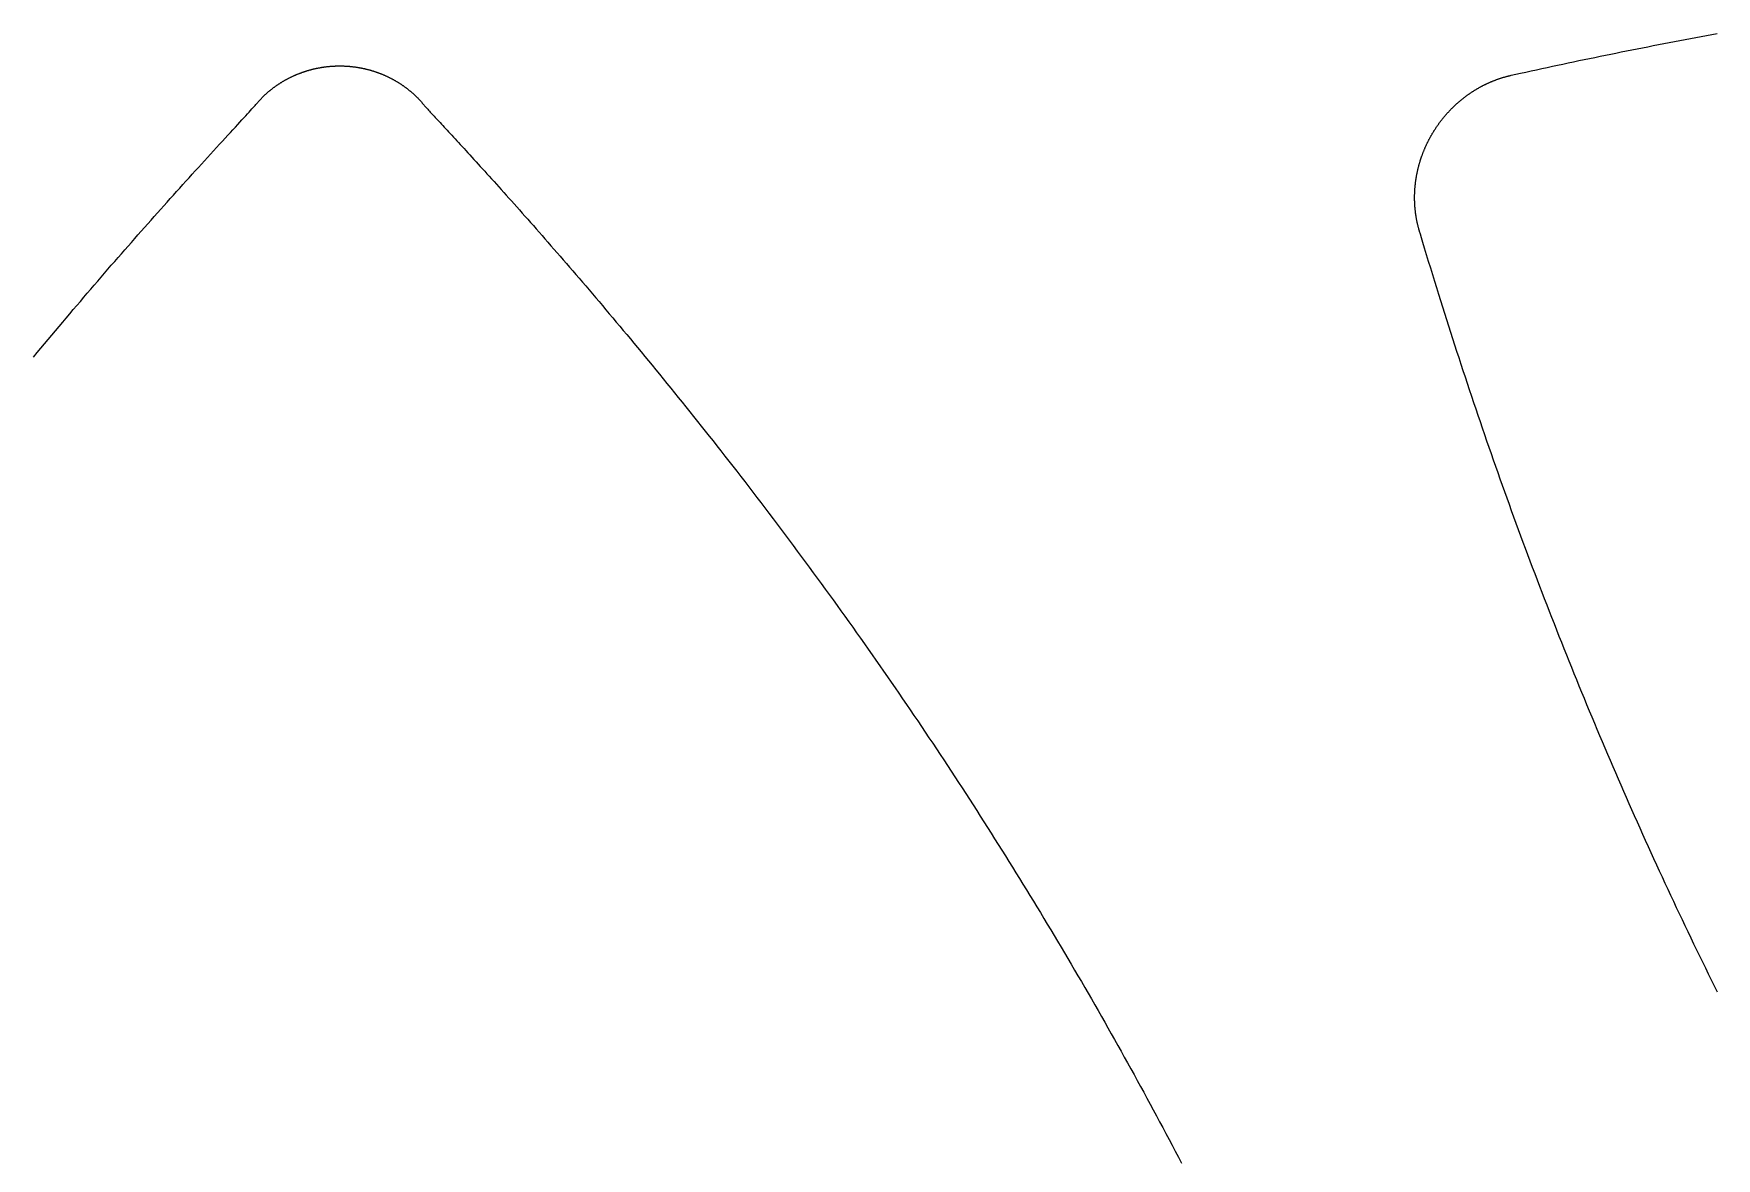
# Model space of a CAD drawing. Extents: x -3 to 136, y 0 to 121.
# Drawn here: x 64.42 to 76.81, y 46 to 54.29 of the extents above; entities that cross this region are included whole.
import ezdxf

# ---------------------------------------------------------------- set-up
doc = ezdxf.new("R2010")
doc.units = 0
doc.layers.get('0').update_dxf_attribs({"linetype": 'CONTINUOUS'})

msp = doc.modelspace()

# ---------------------------------------------------------------- linework, layer by layer
for points in [[(75.299, 53.9793, 0), (75.368, 53.9947, 0), (75.4074, 54.0034, 0), (75.4463, 54.0119, 0), (75.4852, 54.0204, 0), (75.5243, 54.029, 0), (75.5634, 54.0374, 0), (75.6025, 54.0458, 0), (75.6415, 54.0542, 0), (75.6805, 54.0626, 0), (75.7195, 54.0708, 0), (75.7585, 54.0791, 0), (75.7975, 54.0873, 0), (75.8365, 54.0954, 0), (75.8755, 54.1036, 0), (75.9146, 54.1117, 0), (75.9537, 54.1197, 0), (75.9928, 54.1277, 0), (76.0319, 54.1357, 0), (76.071, 54.1436, 0), (76.1101, 54.1515, 0), (76.1492, 54.1593, 0), (76.1884, 54.1671, 0), (76.2275, 54.1749, 0), (76.2666, 54.1826, 0), (76.3057, 54.1903, 0), (76.3449, 54.1979, 0), (76.384, 54.2055, 0), (76.4232, 54.2131, 0), (76.4623, 54.2206, 0), (76.5015, 54.228, 0), (76.5406, 54.2354, 0), (76.5798, 54.2428, 0), (76.619, 54.2502, 0), (76.6582, 54.2574, 0), (76.6973, 54.2647, 0), (76.7365, 54.2719, 0), (76.7757, 54.2791, 0), (76.815, 54.2862, 0)], [(66.0594, 53.7694, 0), (66.0617, 53.7722, 0), (66.0641, 53.7749, 0), (66.0665, 53.7777, 0), (66.0688, 53.7804, 0), (66.0712, 53.7832, 0), (66.0736, 53.7859, 0), (66.0761, 53.7886, 0), (66.0785, 53.7913, 0), (66.0809, 53.794, 0), (66.0834, 53.7967, 0), (66.0859, 53.7993, 0), (66.0883, 53.802, 0), (66.0908, 53.8046, 0), (66.0933, 53.8072, 0), (66.0959, 53.8098, 0), (66.0984, 53.8124, 0), (66.1009, 53.815, 0), (66.1035, 53.8176, 0), (66.1061, 53.8201, 0), (66.1087, 53.8227, 0), (66.1113, 53.8252, 0), (66.1139, 53.8278, 0), (66.1165, 53.8303, 0), (66.1191, 53.8328, 0), (66.1218, 53.8352, 0), (66.1244, 53.8377, 0), (66.1271, 53.8402, 0), (66.1298, 53.8426, 0), (66.1325, 53.8451, 0), (66.1352, 53.8475, 0), (66.1379, 53.8499, 0), (66.1406, 53.8523, 0), (66.1433, 53.8547, 0), (66.1461, 53.857, 0), (66.1489, 53.8594, 0), (66.1516, 53.8617, 0), (66.1544, 53.8641, 0), (66.1572, 53.8664, 0), (66.16, 53.8687, 0), (66.1628, 53.871, 0), (66.1657, 53.8732, 0), (66.1685, 53.8755, 0), (66.1713, 53.8778, 0), (66.1742, 53.88, 0), (66.1771, 53.8822, 0), (66.18, 53.8844, 0), (66.1828, 53.8866, 0), (66.1857, 53.8888, 0), (66.1887, 53.891, 0), (66.1916, 53.8931, 0), (66.1945, 53.8953, 0), (66.1975, 53.8974, 0), (66.2004, 53.8995, 0), (66.2034, 53.9016, 0), (66.2064, 53.9037, 0), (66.2093, 53.9058, 0), (66.2123, 53.9078, 0), (66.2153, 53.9099, 0), (66.2184, 53.9119, 0), (66.2214, 53.9139, 0), (66.2244, 53.916, 0), (66.2275, 53.9179, 0), (66.2305, 53.9199, 0), (66.2336, 53.9219, 0), (66.2366, 53.9238, 0), (66.2397, 53.9258, 0), (66.2428, 53.9277, 0), (66.2459, 53.9296, 0), (66.249, 53.9315, 0), (66.2521, 53.9334, 0), (66.2552, 53.9352, 0), (66.2584, 53.9371, 0), (66.2615, 53.9389, 0), (66.2647, 53.9407, 0), (66.2678, 53.9425, 0), (66.271, 53.9443, 0), (66.2741, 53.9461, 0), (66.2773, 53.9479, 0), (66.2805, 53.9496, 0), (66.2837, 53.9513, 0), (66.2869, 53.953, 0), (66.2901, 53.9547, 0), (66.2933, 53.9564, 0), (66.2966, 53.9581, 0), (66.2998, 53.9598, 0), (66.303, 53.9614, 0), (66.3063, 53.963, 0), (66.3095, 53.9647, 0), (66.3128, 53.9662, 0), (66.3161, 53.9678, 0), (66.3193, 53.9694, 0), (66.3226, 53.971, 0), (66.3259, 53.9725, 0), (66.3292, 53.974, 0), (66.3325, 53.9755, 0), (66.3358, 53.977, 0), (66.3391, 53.9785, 0), (66.3425, 53.98, 0), (66.3458, 53.9814, 0), (66.3491, 53.9829, 0), (66.3525, 53.9843, 0), (66.3558, 53.9857, 0), (66.3592, 53.9871, 0), (66.3625, 53.9884, 0), (66.3659, 53.9898, 0), (66.3693, 53.9911, 0), (66.3727, 53.9925, 0), (66.376, 53.9938, 0), (66.3794, 53.9951, 0), (66.3828, 53.9964, 0), (66.3862, 53.9976, 0), (66.3897, 53.9989, 0), (66.3931, 54.0001, 0), (66.3965, 54.0014, 0), (66.3999, 54.0026, 0), (66.4034, 54.0038, 0), (66.4068, 54.0049, 0), (66.4102, 54.0061, 0), (66.4137, 54.0072, 0), (66.4172, 54.0084, 0), (66.4206, 54.0095, 0), (66.4241, 54.0106, 0), (66.4276, 54.0117, 0), (66.431, 54.0128, 0), (66.4345, 54.0138, 0), (66.438, 54.0148, 0), (66.4415, 54.0159, 0), (66.445, 54.0169, 0), (66.4485, 54.0179, 0), (66.452, 54.0189, 0), (66.4555, 54.0198, 0), (66.459, 54.0208, 0), (66.4625, 54.0217, 0), (66.466, 54.0226, 0), (66.4696, 54.0235, 0), (66.4731, 54.0244, 0), (66.4766, 54.0253, 0), (66.4802, 54.0261, 0), (66.4837, 54.0269, 0), (66.4872, 54.0278, 0), (66.4908, 54.0286, 0), (66.4943, 54.0294, 0), (66.4979, 54.0301, 0), (66.5014, 54.0309, 0), (66.505, 54.0316, 0), (66.5085, 54.0324, 0), (66.5121, 54.0331, 0), (66.5157, 54.0338, 0), (66.5192, 54.0344, 0), (66.5228, 54.0351, 0), (66.5264, 54.0357, 0), (66.53, 54.0364, 0), (66.5335, 54.037, 0), (66.5371, 54.0376, 0), (66.5407, 54.0382, 0), (66.5443, 54.0387, 0), (66.5479, 54.0393, 0), (66.5515, 54.0398, 0), (66.5551, 54.0404, 0), (66.5586, 54.0409, 0), (66.5622, 54.0414, 0), (66.5658, 54.0418, 0), (66.5694, 54.0423, 0), (66.573, 54.0427, 0), (66.5766, 54.0432, 0), (66.5803, 54.0436, 0), (66.5839, 54.044, 0), (66.5875, 54.0443, 0), (66.5911, 54.0447, 0), (66.5947, 54.0451, 0), (66.5983, 54.0454, 0), (66.6019, 54.0457, 0), (66.6055, 54.046, 0), (66.6092, 54.0463, 0), (66.6128, 54.0466, 0), (66.6164, 54.0468, 0), (66.62, 54.047, 0), (66.6236, 54.0473, 0), (66.6273, 54.0475, 0), (66.6309, 54.0477, 0), (66.6345, 54.0478, 0), (66.6381, 54.048, 0), (66.6418, 54.0481, 0), (66.6454, 54.0483, 0), (66.649, 54.0484, 0), (66.6526, 54.0485, 0), (66.6563, 54.0485, 0), (66.6599, 54.0486, 0), (66.6635, 54.0486, 0), (66.6672, 54.0487, 0), (66.6708, 54.0487, 0), (66.6744, 54.0487, 0), (66.6781, 54.0487, 0), (66.6817, 54.0486, 0), (66.6853, 54.0486, 0), (66.689, 54.0485, 0), (66.6926, 54.0484, 0), (66.6962, 54.0484, 0), (66.6999, 54.0482, 0), (66.7035, 54.0481, 0), (66.7071, 54.048, 0), (66.7107, 54.0478, 0), (66.7144, 54.0476, 0), (66.718, 54.0474, 0), (66.7216, 54.0472, 0), (66.7253, 54.047, 0), (66.7289, 54.0468, 0), (66.7325, 54.0465, 0), (66.7361, 54.0462, 0), (66.7398, 54.046, 0), (66.7434, 54.0457, 0), (66.747, 54.0453, 0), (66.7506, 54.045, 0), (66.7543, 54.0446, 0), (66.7579, 54.0443, 0), (66.7615, 54.0439, 0), (66.7651, 54.0435, 0), (66.7687, 54.0431, 0), (66.7724, 54.0426, 0), (66.776, 54.0422, 0), (66.7796, 54.0417, 0), (66.7832, 54.0413, 0), (66.7868, 54.0408, 0), (66.7904, 54.0403, 0), (66.794, 54.0397, 0), (66.7976, 54.0392, 0), (66.8012, 54.0386, 0), (66.8048, 54.0381, 0), (66.8084, 54.0375, 0), (66.8119, 54.0369, 0), (66.8155, 54.0363, 0), (66.8191, 54.0356, 0), (66.8227, 54.035, 0), (66.8262, 54.0343, 0), (66.8298, 54.0336, 0), (66.8334, 54.0329, 0), (66.8369, 54.0322, 0), (66.8405, 54.0315, 0), (66.844, 54.0307, 0), (66.8476, 54.03, 0), (66.8511, 54.0292, 0), (66.8547, 54.0284, 0), (66.8582, 54.0276, 0), (66.8618, 54.0268, 0), (66.8653, 54.0259, 0), (66.8688, 54.0251, 0), (66.8723, 54.0242, 0), (66.8759, 54.0233, 0), (66.8794, 54.0224, 0), (66.8829, 54.0215, 0), (66.8864, 54.0206, 0), (66.8899, 54.0196, 0), (66.8934, 54.0187, 0), (66.8969, 54.0177, 0), (66.9004, 54.0167, 0), (66.9039, 54.0157, 0), (66.9073, 54.0147, 0), (66.9108, 54.0136, 0), (66.9143, 54.0126, 0), (66.9178, 54.0115, 0), (66.9212, 54.0104, 0), (66.9247, 54.0093, 0), (66.9281, 54.0082, 0), (66.9316, 54.0071, 0), (66.935, 54.0059, 0), (66.9385, 54.0048, 0), (66.9419, 54.0036, 0), (66.9453, 54.0024, 0), (66.9487, 54.0012, 0), (66.9521, 54, 0), (66.9556, 53.9987, 0), (66.959, 53.9975, 0), (66.9624, 53.9962, 0), (66.9658, 53.9949, 0), (66.9691, 53.9936, 0), (66.9725, 53.9923, 0), (66.9759, 53.991, 0), (66.9793, 53.9896, 0), (66.9826, 53.9883, 0), (66.986, 53.9869, 0), (66.9893, 53.9855, 0), (66.9927, 53.9841, 0), (66.996, 53.9827, 0), (66.9994, 53.9812, 0), (67.0027, 53.9798, 0), (67.006, 53.9783, 0), (67.0093, 53.9768, 0), (67.0126, 53.9753, 0), (67.0159, 53.9738, 0), (67.0192, 53.9723, 0), (67.0225, 53.9708, 0), (67.0258, 53.9692, 0), (67.0291, 53.9676, 0), (67.0323, 53.9661, 0), (67.0356, 53.9645, 0), (67.0389, 53.9628, 0), (67.0421, 53.9612, 0), (67.0453, 53.9596, 0), (67.0486, 53.9579, 0), (67.0518, 53.9562, 0), (67.055, 53.9545, 0), (67.0582, 53.9528, 0), (67.0614, 53.9511, 0), (67.0646, 53.9494, 0), (67.0678, 53.9476, 0), (67.071, 53.9459, 0), (67.0742, 53.9441, 0), (67.0773, 53.9423, 0), (67.0805, 53.9405, 0), (67.0836, 53.9387, 0), (67.0868, 53.9368, 0), (67.0899, 53.935, 0), (67.093, 53.9331, 0), (67.0961, 53.9312, 0), (67.0992, 53.9294, 0), (67.1023, 53.9274, 0), (67.1054, 53.9255, 0), (67.1085, 53.9236, 0), (67.1115, 53.9216, 0), (67.1146, 53.9197, 0), (67.1176, 53.9177, 0), (67.1207, 53.9157, 0), (67.1237, 53.9137, 0), (67.1267, 53.9117, 0), (67.1297, 53.9097, 0), (67.1327, 53.9076, 0), (67.1357, 53.9056, 0), (67.1387, 53.9035, 0), (67.1416, 53.9014, 0), (67.1446, 53.8993, 0), (67.1475, 53.8972, 0), (67.1505, 53.8951, 0), (67.1534, 53.8929, 0), (67.1563, 53.8908, 0), (67.1592, 53.8886, 0), (67.1621, 53.8864, 0), (67.165, 53.8843, 0), (67.1679, 53.882, 0), (67.1707, 53.8798, 0), (67.1736, 53.8776, 0), (67.1764, 53.8753, 0), (67.1793, 53.8731, 0), (67.1821, 53.8708, 0), (67.1849, 53.8685, 0), (67.1877, 53.8662, 0), (67.1905, 53.8639, 0), (67.1933, 53.8616, 0), (67.196, 53.8593, 0), (67.1988, 53.8569, 0), (67.2015, 53.8545, 0), (67.2043, 53.8522, 0), (67.207, 53.8498, 0), (67.2097, 53.8474, 0), (67.2124, 53.8449, 0), (67.2151, 53.8425, 0), (67.2178, 53.8401, 0), (67.2204, 53.8376, 0), (67.2231, 53.8352, 0), (67.2257, 53.8327, 0), (67.2283, 53.8302, 0), (67.231, 53.8277, 0), (67.2336, 53.8252, 0), (67.2361, 53.8226, 0), (67.2387, 53.8201, 0), (67.2413, 53.8175, 0), (67.2438, 53.815, 0), (67.2464, 53.8124, 0), (67.2489, 53.8098, 0), (67.2514, 53.8072, 0), (67.2539, 53.8046, 0), (67.2564, 53.8019, 0), (67.2589, 53.7993, 0), (67.2614, 53.7966, 0), (67.2638, 53.794, 0), (67.2663, 53.7913, 0), (67.2687, 53.7886, 0), (67.2711, 53.7859, 0), (67.2735, 53.7832, 0), (67.2759, 53.7804, 0), (67.2783, 53.7777, 0), (67.2806, 53.7749, 0), (67.283, 53.7722, 0), (67.2853, 53.7694, 0)], [(74.6245, 52.8299, 0), (74.6234, 52.8336, 0), (74.6223, 52.8373, 0), (74.6212, 52.8411, 0), (74.6201, 52.8448, 0), (74.619, 52.8485, 0), (74.618, 52.8523, 0), (74.617, 52.856, 0), (74.616, 52.8598, 0), (74.615, 52.8636, 0), (74.6141, 52.8673, 0), (74.6131, 52.8711, 0), (74.6122, 52.8749, 0), (74.6113, 52.8787, 0), (74.6104, 52.8825, 0), (74.6095, 52.8862, 0), (74.6087, 52.89, 0), (74.6078, 52.8938, 0), (74.607, 52.8976, 0), (74.6062, 52.9014, 0), (74.6054, 52.9053, 0), (74.6046, 52.9091, 0), (74.6039, 52.9129, 0), (74.6031, 52.9167, 0), (74.6024, 52.9205, 0), (74.6017, 52.9243, 0), (74.6011, 52.9282, 0), (74.6004, 52.932, 0), (74.5997, 52.9358, 0), (74.5991, 52.9397, 0), (74.5985, 52.9435, 0), (74.5979, 52.9474, 0), (74.5973, 52.9512, 0), (74.5968, 52.9551, 0), (74.5962, 52.9589, 0), (74.5957, 52.9628, 0), (74.5952, 52.9666, 0), (74.5947, 52.9705, 0), (74.5943, 52.9744, 0), (74.5938, 52.9782, 0), (74.5934, 52.9821, 0), (74.5929, 52.986, 0), (74.5925, 52.9898, 0), (74.5922, 52.9937, 0), (74.5918, 52.9976, 0), (74.5914, 53.0014, 0), (74.5911, 53.0053, 0), (74.5908, 53.0092, 0), (74.5905, 53.0131, 0), (74.5902, 53.017, 0), (74.59, 53.0209, 0), (74.5897, 53.0247, 0), (74.5895, 53.0286, 0), (74.5893, 53.0325, 0), (74.5891, 53.0364, 0), (74.5889, 53.0403, 0), (74.5887, 53.0442, 0), (74.5886, 53.0481, 0), (74.5885, 53.052, 0), (74.5884, 53.0559, 0), (74.5883, 53.0598, 0), (74.5882, 53.0636, 0), (74.5882, 53.0675, 0), (74.5881, 53.0714, 0), (74.5881, 53.0753, 0), (74.5881, 53.0792, 0), (74.5881, 53.0831, 0), (74.5881, 53.087, 0), (74.5882, 53.0909, 0), (74.5882, 53.0948, 0), (74.5883, 53.0987, 0), (74.5884, 53.1026, 0), (74.5885, 53.1064, 0), (74.5887, 53.1103, 0), (74.5888, 53.1142, 0), (74.589, 53.1181, 0), (74.5891, 53.122, 0), (74.5893, 53.1259, 0), (74.5896, 53.1298, 0), (74.5898, 53.1337, 0), (74.59, 53.1375, 0), (74.5903, 53.1414, 0), (74.5906, 53.1453, 0), (74.5909, 53.1492, 0), (74.5912, 53.1531, 0), (74.5915, 53.1569, 0), (74.5919, 53.1608, 0), (74.5922, 53.1647, 0), (74.5926, 53.1686, 0), (74.593, 53.1724, 0), (74.5934, 53.1763, 0), (74.5939, 53.1802, 0), (74.5943, 53.184, 0), (74.5948, 53.1879, 0), (74.5953, 53.1918, 0), (74.5958, 53.1956, 0), (74.5963, 53.1995, 0), (74.5968, 53.2033, 0), (74.5974, 53.2072, 0), (74.5979, 53.2111, 0), (74.5985, 53.2149, 0), (74.5991, 53.2187, 0), (74.5997, 53.2226, 0), (74.6003, 53.2264, 0), (74.601, 53.2303, 0), (74.6017, 53.2341, 0), (74.6023, 53.238, 0), (74.603, 53.2418, 0), (74.6037, 53.2456, 0), (74.6045, 53.2494, 0), (74.6052, 53.2533, 0), (74.606, 53.2571, 0), (74.6067, 53.2609, 0), (74.6075, 53.2647, 0), (74.6083, 53.2685, 0), (74.6092, 53.2723, 0), (74.61, 53.2761, 0), (74.6109, 53.2799, 0), (74.6117, 53.2837, 0), (74.6126, 53.2875, 0), (74.6135, 53.2913, 0), (74.6144, 53.2951, 0), (74.6154, 53.2989, 0), (74.6163, 53.3026, 0), (74.6173, 53.3064, 0), (74.6183, 53.3102, 0), (74.6193, 53.3139, 0), (74.6203, 53.3177, 0), (74.6213, 53.3214, 0), (74.6223, 53.3252, 0), (74.6234, 53.3289, 0), (74.6245, 53.3327, 0), (74.6256, 53.3364, 0), (74.6267, 53.3401, 0), (74.6278, 53.3439, 0), (74.6289, 53.3476, 0), (74.6301, 53.3513, 0), (74.6313, 53.355, 0), (74.6324, 53.3587, 0), (74.6336, 53.3624, 0), (74.6348, 53.3661, 0), (74.6361, 53.3698, 0), (74.6373, 53.3735, 0), (74.6386, 53.3771, 0), (74.6399, 53.3808, 0), (74.6411, 53.3845, 0), (74.6425, 53.3881, 0), (74.6438, 53.3918, 0), (74.6451, 53.3954, 0), (74.6465, 53.3991, 0), (74.6478, 53.4027, 0), (74.6492, 53.4064, 0), (74.6506, 53.41, 0), (74.652, 53.4136, 0), (74.6534, 53.4172, 0), (74.6549, 53.4208, 0), (74.6563, 53.4244, 0), (74.6578, 53.428, 0), (74.6593, 53.4316, 0), (74.6608, 53.4352, 0), (74.6623, 53.4388, 0), (74.6638, 53.4424, 0), (74.6654, 53.4459, 0), (74.6669, 53.4495, 0), (74.6685, 53.453, 0), (74.6701, 53.4566, 0), (74.6717, 53.4601, 0), (74.6733, 53.4637, 0), (74.6749, 53.4672, 0), (74.6766, 53.4707, 0), (74.6782, 53.4742, 0), (74.6799, 53.4777, 0), (74.6816, 53.4812, 0), (74.6833, 53.4847, 0), (74.685, 53.4882, 0), (74.6868, 53.4917, 0), (74.6885, 53.4952, 0), (74.6903, 53.4987, 0), (74.692, 53.5021, 0), (74.6938, 53.5056, 0), (74.6956, 53.509, 0), (74.6975, 53.5125, 0), (74.6993, 53.5159, 0), (74.7011, 53.5193, 0), (74.703, 53.5227, 0), (74.7049, 53.5261, 0), (74.7068, 53.5295, 0), (74.7087, 53.5329, 0), (74.7106, 53.5363, 0), (74.7125, 53.5397, 0), (74.7145, 53.5431, 0), (74.7164, 53.5464, 0), (74.7184, 53.5498, 0), (74.7204, 53.5531, 0), (74.7224, 53.5565, 0), (74.7244, 53.5598, 0), (74.7264, 53.5631, 0), (74.7285, 53.5664, 0), (74.7305, 53.5698, 0), (74.7326, 53.5731, 0), (74.7347, 53.5763, 0), (74.7368, 53.5796, 0), (74.7389, 53.5829, 0), (74.741, 53.5862, 0), (74.7432, 53.5894, 0), (74.7453, 53.5927, 0), (74.7475, 53.5959, 0), (74.7497, 53.5992, 0), (74.7519, 53.6024, 0), (74.7541, 53.6056, 0), (74.7563, 53.6088, 0), (74.7585, 53.612, 0), (74.7608, 53.6152, 0), (74.763, 53.6183, 0), (74.7653, 53.6215, 0), (74.7676, 53.6247, 0), (74.7699, 53.6278, 0), (74.7722, 53.6309, 0), (74.7745, 53.6341, 0), (74.7768, 53.6372, 0), (74.7792, 53.6403, 0), (74.7815, 53.6434, 0), (74.7839, 53.6465, 0), (74.7863, 53.6495, 0), (74.7887, 53.6526, 0), (74.7911, 53.6557, 0), (74.7935, 53.6587, 0), (74.796, 53.6618, 0), (74.7984, 53.6648, 0), (74.8009, 53.6678, 0), (74.8033, 53.6708, 0), (74.8058, 53.6738, 0), (74.8083, 53.6768, 0), (74.8108, 53.6797, 0), (74.8133, 53.6827, 0), (74.8159, 53.6857, 0), (74.8184, 53.6886, 0), (74.821, 53.6915, 0), (74.8235, 53.6945, 0), (74.8261, 53.6974, 0), (74.8287, 53.7003, 0), (74.8313, 53.7031, 0), (74.8339, 53.706, 0), (74.8366, 53.7089, 0), (74.8392, 53.7117, 0), (74.8418, 53.7146, 0), (74.8445, 53.7174, 0), (74.8472, 53.7202, 0), (74.8499, 53.7231, 0), (74.8526, 53.7259, 0), (74.8553, 53.7286, 0), (74.858, 53.7314, 0), (74.8607, 53.7342, 0), (74.8635, 53.7369, 0), (74.8662, 53.7397, 0), (74.869, 53.7424, 0), (74.8717, 53.7451, 0), (74.8745, 53.7478, 0), (74.8773, 53.7505, 0), (74.8801, 53.7532, 0), (74.883, 53.7559, 0), (74.8858, 53.7586, 0), (74.8886, 53.7612, 0), (74.8915, 53.7638, 0), (74.8944, 53.7665, 0), (74.8972, 53.7691, 0), (74.9001, 53.7717, 0), (74.903, 53.7743, 0), (74.9059, 53.7768, 0), (74.9088, 53.7794, 0), (74.9118, 53.782, 0), (74.9147, 53.7845, 0), (74.9177, 53.787, 0), (74.9206, 53.7896, 0), (74.9236, 53.7921, 0), (74.9266, 53.7946, 0), (74.9296, 53.797, 0), (74.9326, 53.7995, 0), (74.9356, 53.802, 0), (74.9386, 53.8044, 0), (74.9417, 53.8068, 0), (74.9447, 53.8092, 0), (74.9478, 53.8116, 0), (74.9508, 53.814, 0), (74.9539, 53.8164, 0), (74.957, 53.8188, 0), (74.9601, 53.8211, 0), (74.9632, 53.8235, 0), (74.9663, 53.8258, 0), (74.9695, 53.8281, 0), (74.9726, 53.8304, 0), (74.9758, 53.8327, 0), (74.9789, 53.835, 0), (74.9821, 53.8372, 0), (74.9853, 53.8395, 0), (74.9884, 53.8417, 0), (74.9916, 53.8439, 0), (74.9949, 53.8462, 0), (74.9981, 53.8483, 0), (75.0013, 53.8505, 0), (75.0045, 53.8527, 0), (75.0078, 53.8548, 0), (75.011, 53.857, 0), (75.0143, 53.8591, 0), (75.0176, 53.8612, 0), (75.0208, 53.8633, 0), (75.0241, 53.8654, 0), (75.0274, 53.8675, 0), (75.0307, 53.8695, 0), (75.0341, 53.8716, 0), (75.0374, 53.8736, 0), (75.0407, 53.8756, 0), (75.044, 53.8776, 0), (75.0474, 53.8796, 0), (75.0507, 53.8815, 0), (75.0541, 53.8835, 0), (75.0575, 53.8854, 0), (75.0609, 53.8873, 0), (75.0642, 53.8892, 0), (75.0676, 53.8911, 0), (75.071, 53.893, 0), (75.0745, 53.8949, 0), (75.0779, 53.8967, 0), (75.0813, 53.8985, 0), (75.0847, 53.9004, 0), (75.0882, 53.9022, 0), (75.0916, 53.904, 0), (75.0951, 53.9057, 0), (75.0986, 53.9075, 0), (75.102, 53.9092, 0), (75.1055, 53.9109, 0), (75.109, 53.9127, 0), (75.1125, 53.9144, 0), (75.116, 53.916, 0), (75.1195, 53.9177, 0), (75.123, 53.9193, 0), (75.1265, 53.921, 0), (75.1301, 53.9226, 0), (75.1336, 53.9242, 0), (75.1371, 53.9258, 0), (75.1407, 53.9273, 0), (75.1442, 53.9289, 0), (75.1478, 53.9304, 0), (75.1514, 53.932, 0), (75.1549, 53.9335, 0), (75.1585, 53.935, 0), (75.1621, 53.9364, 0), (75.1657, 53.9379, 0), (75.1693, 53.9393, 0), (75.1729, 53.9408, 0), (75.1765, 53.9422, 0), (75.1802, 53.9436, 0), (75.1838, 53.9449, 0), (75.1874, 53.9463, 0), (75.1911, 53.9476, 0), (75.1947, 53.949, 0), (75.1984, 53.9503, 0), (75.202, 53.9516, 0), (75.2057, 53.9529, 0), (75.2093, 53.9541, 0), (75.213, 53.9554, 0), (75.2167, 53.9566, 0), (75.2204, 53.9578, 0), (75.2241, 53.959, 0), (75.2278, 53.9602, 0), (75.2315, 53.9613, 0), (75.2352, 53.9625, 0), (75.2389, 53.9636, 0), (75.2426, 53.9647, 0), (75.2463, 53.9658, 0), (75.2501, 53.9669, 0), (75.2538, 53.968, 0), (75.2575, 53.969, 0), (75.2613, 53.97, 0), (75.265, 53.971, 0), (75.2688, 53.972, 0), (75.2725, 53.973, 0), (75.2763, 53.974, 0), (75.2801, 53.9749, 0), (75.2838, 53.9758, 0), (75.2876, 53.9767, 0), (75.2914, 53.9776, 0), (75.2952, 53.9785, 0), (75.299, 53.9793, 0)], [(64.4183, 51.9046, 0), (64.4454, 51.9374, 0), (64.4724, 51.97, 0), (64.4993, 52.0023, 0), (64.5261, 52.0345, 0), (64.5527, 52.0665, 0), (64.5793, 52.0982, 0), (64.6057, 52.1298, 0), (64.6321, 52.1612, 0), (64.6583, 52.1923, 0), (64.6845, 52.2233, 0), (64.7105, 52.254, 0), (64.7365, 52.2846, 0), (64.7623, 52.315, 0), (64.788, 52.3452, 0), (64.8137, 52.3752, 0), (64.8392, 52.405, 0), (64.8647, 52.4347, 0), (64.89, 52.4642, 0), (64.9152, 52.4934, 0), (64.9404, 52.5226, 0), (64.9654, 52.5515, 0), (64.9904, 52.5803, 0), (65.0153, 52.6089, 0), (65.04, 52.6373, 0), (65.0647, 52.6656, 0), (65.0893, 52.6937, 0), (65.1138, 52.7216, 0), (65.1382, 52.7494, 0), (65.1625, 52.7771, 0), (65.1868, 52.8045, 0), (65.2109, 52.8319, 0), (65.235, 52.8591, 0), (65.259, 52.8861, 0), (65.2828, 52.913, 0), (65.3066, 52.9397, 0), (65.3304, 52.9663, 0), (65.354, 52.9928, 0), (65.3776, 53.0191, 0), (65.401, 53.0453, 0), (65.4244, 53.0714, 0), (65.4477, 53.0973, 0), (65.471, 53.1231, 0), (65.4941, 53.1488, 0), (65.5172, 53.1744, 0), (65.5402, 53.1998, 0), (65.5631, 53.2251, 0), (65.586, 53.2504, 0), (65.6088, 53.2754, 0), (65.6315, 53.3004, 0), (65.6541, 53.3253, 0), (65.6767, 53.35, 0), (65.6992, 53.3747, 0), (65.7216, 53.3992, 0), (65.7439, 53.4237, 0), (65.766, 53.4478, 0), (65.7875, 53.4713, 0), (65.8085, 53.4942, 0), (65.8289, 53.5164, 0), (65.8486, 53.5379, 0), (65.8677, 53.5587, 0), (65.8861, 53.5787, 0), (65.9038, 53.598, 0), (65.9208, 53.6165, 0), (65.937, 53.6341, 0), (65.9523, 53.6508, 0), (65.9669, 53.6667, 0), (65.9805, 53.6816, 0), (65.9933, 53.6956, 0), (66.0051, 53.7085, 0), (66.016, 53.7205, 0), (66.0259, 53.7314, 0), (66.0347, 53.7413, 0), (66.0426, 53.75, 0), (66.0493, 53.7577, 0), (66.0549, 53.7641, 0), (66.0594, 53.7694, 0)], [(67.2853, 53.7694, 0), (67.2879, 53.7663, 0), (67.2908, 53.7629, 0), (67.2941, 53.7591, 0), (67.2978, 53.755, 0), (67.3018, 53.7505, 0), (67.3061, 53.7457, 0), (67.3108, 53.7404, 0), (67.3159, 53.7349, 0), (67.3213, 53.729, 0), (67.327, 53.7227, 0), (67.333, 53.7161, 0), (67.3394, 53.7091, 0), (67.3462, 53.7018, 0), (67.3532, 53.6941, 0), (67.3606, 53.6861, 0), (67.3683, 53.6777, 0), (67.3764, 53.669, 0), (67.3848, 53.66, 0), (67.3934, 53.6506, 0), (67.4024, 53.6408, 0), (67.4117, 53.6308, 0), (67.4214, 53.6204, 0), (67.4313, 53.6096, 0), (67.4416, 53.5986, 0), (67.4521, 53.5871, 0), (67.463, 53.5754, 0), (67.4741, 53.5633, 0), (67.4856, 53.5509, 0), (67.4973, 53.5382, 0), (67.5094, 53.5251, 0), (67.5217, 53.5118, 0), (67.5343, 53.4981, 0), (67.5472, 53.484, 0), (67.5604, 53.4697, 0), (67.5739, 53.455, 0), (67.5877, 53.44, 0), (67.6017, 53.4247, 0), (67.616, 53.4091, 0), (67.6306, 53.3932, 0), (67.6455, 53.3769, 0), (67.6606, 53.3603, 0), (67.676, 53.3435, 0), (67.6917, 53.3263, 0), (67.7076, 53.3088, 0), (67.7238, 53.291, 0), (67.7402, 53.2729, 0), (67.7569, 53.2545, 0), (67.7738, 53.2358, 0), (67.791, 53.2167, 0), (67.8085, 53.1974, 0), (67.8262, 53.1778, 0), (67.8441, 53.1579, 0), (67.8623, 53.1377, 0), (67.8807, 53.1172, 0), (67.8993, 53.0964, 0), (67.9182, 53.0753, 0), (67.9373, 53.0539, 0), (67.9567, 53.0322, 0), (67.9763, 53.0103, 0), (67.9961, 52.988, 0), (68.0161, 52.9655, 0), (68.0363, 52.9426, 0), (68.0568, 52.9195, 0), (68.0774, 52.8961, 0), (68.0983, 52.8725, 0), (68.1194, 52.8485, 0), (68.1407, 52.8243, 0), (68.1623, 52.7998, 0), (68.184, 52.775, 0), (68.2059, 52.7499, 0), (68.228, 52.7246, 0), (68.2503, 52.699, 0), (68.2728, 52.6731, 0), (68.2955, 52.647, 0), (68.3184, 52.6206, 0), (68.3415, 52.5939, 0), (68.3648, 52.567, 0), (68.3882, 52.5398, 0), (68.4119, 52.5123, 0), (68.4357, 52.4846, 0), (68.4597, 52.4566, 0), (68.4838, 52.4283, 0), (68.5082, 52.3998, 0), (68.5327, 52.3711, 0), (68.5574, 52.342, 0), (68.5822, 52.3128, 0), (68.6072, 52.2832, 0), (68.6324, 52.2535, 0), (68.6577, 52.2234, 0), (68.6832, 52.1932, 0), (68.7088, 52.1626, 0), (68.7346, 52.1319, 0), (68.7605, 52.1009, 0), (68.7866, 52.0696, 0), (68.8128, 52.0381, 0), (68.8392, 52.0064, 0), (68.8657, 51.9744, 0), (68.8923, 51.9422, 0), (68.9191, 51.9097, 0), (68.946, 51.877, 0), (68.973, 51.8441, 0), (69.0002, 51.811, 0), (69.0275, 51.7776, 0), (69.0549, 51.744, 0), (69.0824, 51.7101, 0), (69.1101, 51.676, 0), (69.1379, 51.6417, 0), (69.1657, 51.6072, 0), (69.1937, 51.5725, 0), (69.2218, 51.5375, 0), (69.2501, 51.5023, 0), (69.2784, 51.4669, 0), (69.3068, 51.4313, 0), (69.3353, 51.3954, 0), (69.364, 51.3593, 0), (69.3927, 51.3231, 0), (69.4215, 51.2866, 0), (69.4504, 51.2499, 0), (69.4794, 51.213, 0), (69.5085, 51.1758, 0), (69.5376, 51.1385, 0), (69.5669, 51.101, 0), (69.5962, 51.0632, 0), (69.6256, 51.0253, 0), (69.6551, 50.9871, 0), (69.6846, 50.9488, 0), (69.7143, 50.9102, 0), (69.7439, 50.8715, 0), (69.7737, 50.8325, 0), (69.8035, 50.7934, 0), (69.8334, 50.754, 0), (69.8633, 50.7145, 0), (69.8933, 50.6749, 0), (69.9232, 50.6352, 0), (69.953, 50.5954, 0), (69.9827, 50.5557, 0), (70.0124, 50.5159, 0), (70.042, 50.4761, 0), (70.0716, 50.4362, 0), (70.1011, 50.3963, 0), (70.1305, 50.3564, 0), (70.1599, 50.3165, 0), (70.1892, 50.2765, 0), (70.2185, 50.2364, 0), (70.2476, 50.1964, 0), (70.2768, 50.1563, 0), (70.3058, 50.1162, 0), (70.3348, 50.076, 0), (70.3637, 50.0358, 0), (70.3926, 49.9956, 0), (70.4214, 49.9553, 0), (70.4501, 49.915, 0), (70.4788, 49.8747, 0), (70.5074, 49.8343, 0), (70.536, 49.7939, 0), (70.5645, 49.7535, 0), (70.5929, 49.713, 0), (70.6212, 49.6725, 0), (70.6495, 49.632, 0), (70.6778, 49.5914, 0), (70.706, 49.5508, 0), (70.7341, 49.5102, 0), (70.7621, 49.4695, 0), (70.7901, 49.4288, 0), (70.818, 49.388, 0), (70.8459, 49.3472, 0), (70.8737, 49.3064, 0), (70.9014, 49.2656, 0), (70.9291, 49.2247, 0), (70.9567, 49.1838, 0), (70.9842, 49.1428, 0), (71.0117, 49.1018, 0), (71.0391, 49.0608, 0), (71.0664, 49.0197, 0), (71.0937, 48.9786, 0), (71.121, 48.9375, 0), (71.1481, 48.8963, 0), (71.1752, 48.8551, 0), (71.2023, 48.8139, 0), (71.2292, 48.7726, 0), (71.2562, 48.7313, 0), (71.283, 48.69, 0), (71.3098, 48.6486, 0), (71.3365, 48.6072, 0), (71.3632, 48.5657, 0), (71.3898, 48.5243, 0), (71.4163, 48.4827, 0), (71.4428, 48.4412, 0), (71.4692, 48.3996, 0), (71.4955, 48.358, 0), (71.5218, 48.3163, 0), (71.548, 48.2746, 0), (71.5742, 48.2329, 0), (71.6003, 48.1911, 0), (71.6263, 48.1493, 0), (71.6523, 48.1075, 0), (71.6782, 48.0656, 0), (71.7041, 48.0237, 0), (71.7298, 47.9817, 0), (71.7556, 47.9398, 0), (71.7812, 47.8977, 0), (71.8068, 47.8557, 0), (71.8323, 47.8136, 0), (71.8578, 47.7715, 0), (71.8832, 47.7293, 0), (71.9086, 47.6871, 0), (71.9339, 47.6449, 0), (71.9591, 47.6026, 0), (71.9842, 47.5603, 0), (72.0093, 47.518, 0), (72.0344, 47.4756, 0), (72.0593, 47.4332, 0), (72.0842, 47.3907, 0), (72.1091, 47.3482, 0), (72.1339, 47.3057, 0), (72.1586, 47.2631, 0), (72.1832, 47.2205, 0), (72.2078, 47.1779, 0), (72.2324, 47.1352, 0), (72.2568, 47.0925, 0), (72.2812, 47.0498, 0), (72.3056, 47.007, 0), (72.3299, 46.9642, 0), (72.3541, 46.9213, 0), (72.3782, 46.8784, 0), (72.4023, 46.8355, 0), (72.4264, 46.7925, 0), (72.4503, 46.7495, 0), (72.4742, 46.7065, 0), (72.4981, 46.6634, 0), (72.5219, 46.6203, 0), (72.5456, 46.5772, 0), (72.5693, 46.534, 0), (72.5929, 46.4907, 0), (72.6164, 46.4475, 0), (72.6399, 46.4042, 0), (72.6633, 46.3609, 0), (72.6866, 46.3175, 0), (72.7099, 46.2741, 0), (72.7331, 46.2306, 0), (72.7563, 46.1871, 0), (72.7794, 46.1436, 0), (72.8024, 46.1001, 0), (72.8254, 46.0565, 0), (72.8483, 46.0128, 0), (72.8712, 45.9692, 0)], [(76.8188, 47.2269, 0), (76.7969, 47.2712, 0), (76.7751, 47.3154, 0), (76.7533, 47.3598, 0), (76.7315, 47.4041, 0), (76.7099, 47.4485, 0), (76.6883, 47.4929, 0), (76.6667, 47.5374, 0), (76.6452, 47.5819, 0), (76.6238, 47.6264, 0), (76.6024, 47.671, 0), (76.5811, 47.7156, 0), (76.5599, 47.7603, 0), (76.5387, 47.805, 0), (76.5176, 47.8497, 0), (76.4966, 47.8945, 0), (76.4756, 47.9393, 0), (76.4546, 47.9842, 0), (76.4338, 48.029, 0), (76.413, 48.074, 0), (76.3922, 48.1189, 0), (76.3715, 48.1639, 0), (76.3509, 48.209, 0), (76.3304, 48.2541, 0), (76.3099, 48.2992, 0), (76.2894, 48.3443, 0), (76.2691, 48.3895, 0), (76.2488, 48.4348, 0), (76.2285, 48.48, 0), (76.2084, 48.5253, 0), (76.1883, 48.5705, 0), (76.1682, 48.6159, 0), (76.1483, 48.6612, 0), (76.1284, 48.7065, 0), (76.1086, 48.7519, 0), (76.0888, 48.7973, 0), (76.0691, 48.8427, 0), (76.0495, 48.8881, 0), (76.03, 48.9336, 0), (76.0105, 48.9791, 0), (75.9911, 49.0246, 0), (75.9718, 49.0701, 0), (75.9525, 49.1156, 0), (75.9333, 49.1612, 0), (75.9141, 49.2068, 0), (75.8951, 49.2524, 0), (75.8761, 49.2981, 0), (75.8571, 49.3437, 0), (75.8383, 49.3894, 0), (75.8195, 49.4351, 0), (75.8007, 49.4809, 0), (75.7821, 49.5266, 0), (75.7635, 49.5724, 0), (75.7449, 49.6182, 0), (75.7265, 49.6641, 0), (75.7081, 49.71, 0), (75.6897, 49.7558, 0), (75.6715, 49.8018, 0), (75.6533, 49.8477, 0), (75.6351, 49.8937, 0), (75.6171, 49.9397, 0), (75.599, 49.9857, 0), (75.5811, 50.0318, 0), (75.5632, 50.0778, 0), (75.5454, 50.124, 0), (75.5277, 50.1701, 0), (75.51, 50.2163, 0), (75.4924, 50.2624, 0), (75.4748, 50.3087, 0), (75.4573, 50.3549, 0), (75.4399, 50.4012, 0), (75.4225, 50.4475, 0), (75.4052, 50.4938, 0), (75.388, 50.5402, 0), (75.3708, 50.5866, 0), (75.3537, 50.633, 0), (75.3367, 50.6795, 0), (75.3197, 50.726, 0), (75.3028, 50.7725, 0), (75.2859, 50.819, 0), (75.2691, 50.8656, 0), (75.2524, 50.9122, 0), (75.2357, 50.9588, 0), (75.2191, 51.0055, 0), (75.2025, 51.0522, 0), (75.186, 51.099, 0), (75.1696, 51.1457, 0), (75.1533, 51.1925, 0), (75.137, 51.2394, 0), (75.1207, 51.2862, 0), (75.1045, 51.3331, 0), (75.0884, 51.38, 0), (75.0724, 51.427, 0), (75.0564, 51.474, 0), (75.0404, 51.521, 0), (75.0246, 51.5681, 0), (75.0087, 51.6152, 0), (74.993, 51.6623, 0), (74.9773, 51.7095, 0), (74.9617, 51.7567, 0), (74.9461, 51.8039, 0), (74.9307, 51.8509, 0), (74.9153, 51.8978, 0), (74.9001, 51.9445, 0), (74.885, 51.9912, 0), (74.87, 52.0378, 0), (74.855, 52.0844, 0), (74.8401, 52.1311, 0), (74.8252, 52.1778, 0), (74.8104, 52.2247, 0), (74.7956, 52.2717, 0), (74.7808, 52.3189, 0), (74.766, 52.3664, 0), (74.7511, 52.4141, 0), (74.7363, 52.4621, 0), (74.7214, 52.5105, 0), (74.7064, 52.5593, 0), (74.6914, 52.6085, 0), (74.6763, 52.6582, 0), (74.6619, 52.7056, 0), (74.6494, 52.7471, 0), (74.6389, 52.782, 0), (74.6305, 52.8098, 0), (74.6245, 52.8299, 0)]]:
    msp.add_polyline3d(points)

doc.saveas('drawing.dxf')
